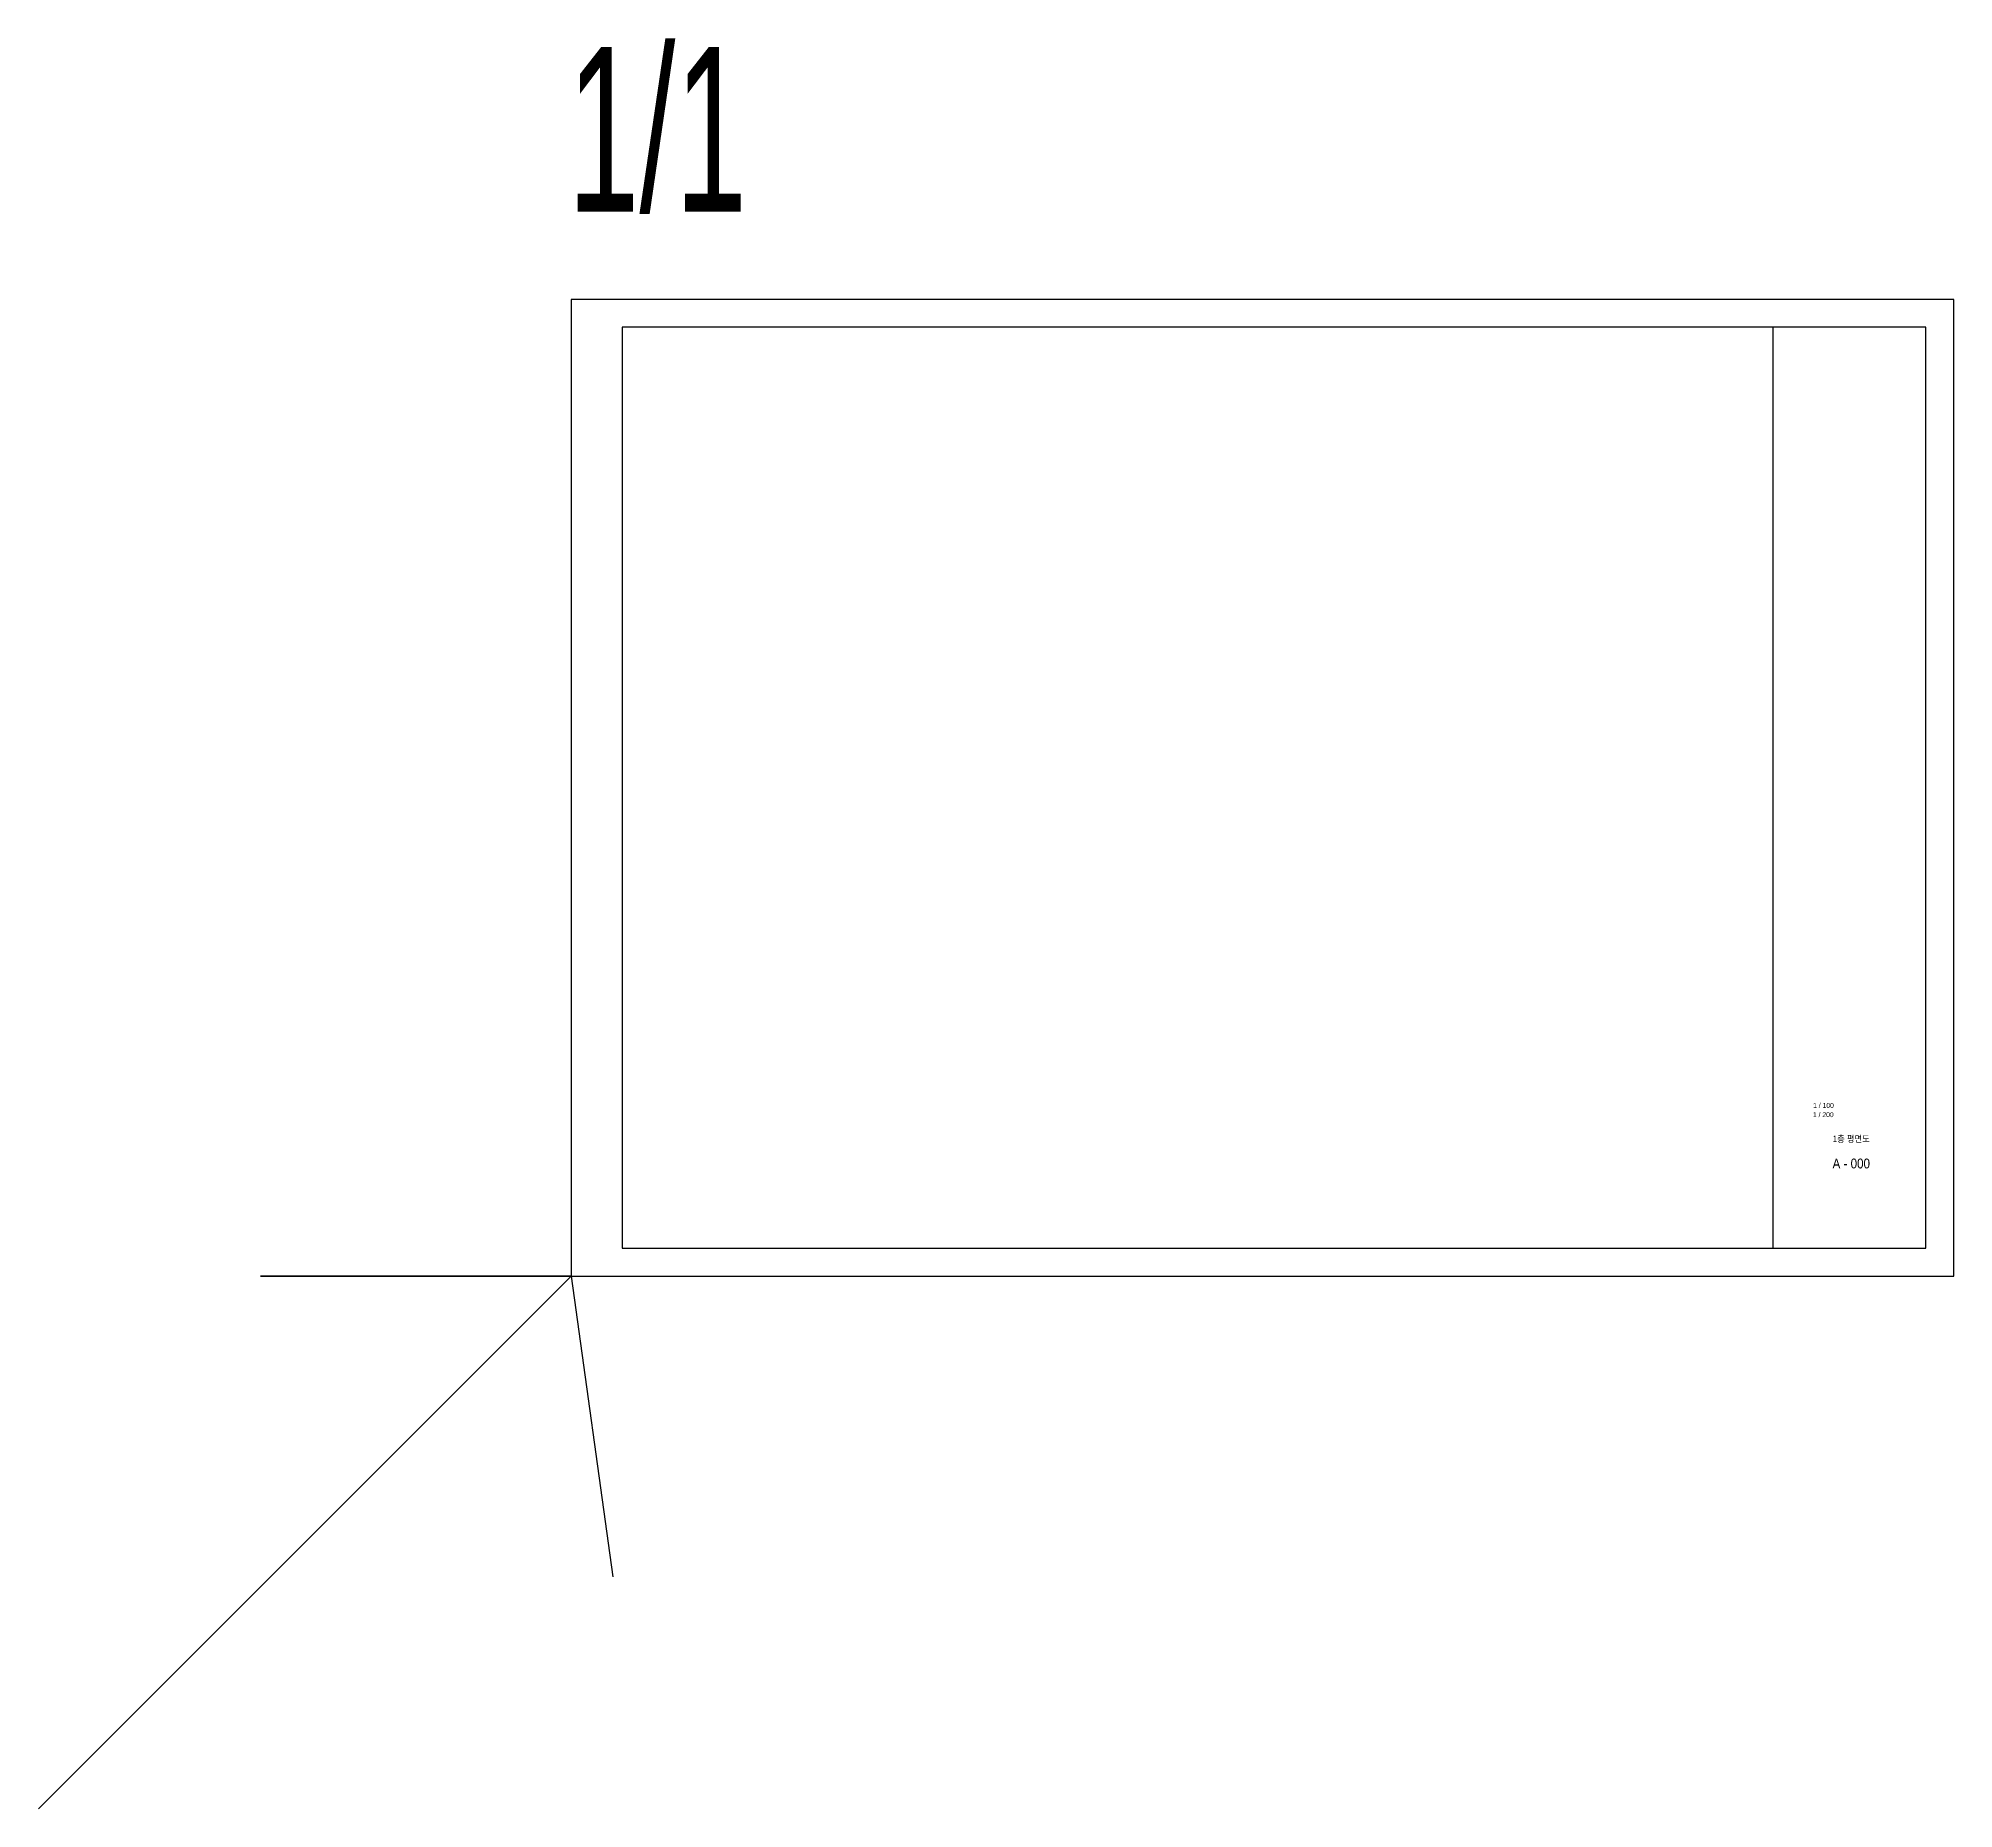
# Model space of a CAD drawing. Extents: x -324 to 841, y -324 to 753.
import ezdxf
from ezdxf.enums import TextEntityAlignment as Align

# ---------------------------------------------------------------- set-up
doc = ezdxf.new("R2010")
doc.units = 0
doc.header["$LTSCALE"] = 100
doc.header["$MEASUREMENT"] = 0
for name, color, linetype in [('A-TEXT-NOTE', 7, 'CONTINUOUS'), ('NOPLOT', 193, 'CONTINUOUS'), ('S-TEXT-NOTE', 7, 'CONTINUOUS')]:
    doc.layers.add(name, color=color, linetype=linetype)
doc.styles.add('Gtx', font='')
doc.styles.get('Gtx').set_extended_font_data('Dotum')

# ---------------------------------------------------------------- blocks, each defined once
blk = doc.blocks.new('실명')
at = {"layer": 'A-TEXT-NOTE', "color": 7, "style": 'Gtx'}
for tag, p in [('001', (-18.3, 8.8)), ('002', (-18.4, 3.2))]:
    blk.add_attdef(tag, p, '', height=3, dxfattribs=at)
at = {"layer": 'A-TEXT-NOTE', "style": 'Gtx'}
blk.add_attdef('003', text='', height=4, dxfattribs=at).set_placement((4.9, -9.5), align=Align.MIDDLE)
at = {"layer": 'A-TEXT-NOTE', "color": 7, "style": 'Gtx'}
blk.add_attdef('004', text='', height=6, dxfattribs=at).set_placement((4.9, -23.5), align=Align.MIDDLE_CENTER)

msp = doc.modelspace()

# ---------------------------------------------------------------- linework, layer by layer
at = {"layer": 'NOPLOT'}
msp.add_line((731, 577), (731, 17), dxfattribs=at)
for points in [[(0, 0), (841, 0), (841, 594), (0, 594)], [(31, 17), (824, 17), (824, 577), (31, 577)]]:
    msp.add_lwpolyline(points, close=True, dxfattribs=at)
msp.add_lwpolyline([(-324.1, -323.9), (0, 0), (-188.9, 0), (0, 0), (25.3, -182.8)], dxfattribs=at)

# ---------------------------------------------------------------- block references
at = {"layer": 'S-TEXT-NOTE'}
ref = msp.add_blockref('실명', (773.8, 95.3), dxfattribs=at)
ref.add_attrib('001', '1 / 100', (755.5, 102.3), dxfattribs={"layer": 'A-TEXT-NOTE', "color": 7, "height": 3, "style": 'Gtx', "width": 0.9})
ref.add_attrib('002', '1 / 200', (755.4, 96.7), dxfattribs={"layer": 'A-TEXT-NOTE', "color": 7, "height": 3, "style": 'Gtx', "width": 0.9})
ref.add_attrib('003', '1층 평면도', dxfattribs={"layer": 'A-TEXT-NOTE', "height": 4, "style": 'Gtx', "width": 0.9}).set_placement((778.7, 83.6), align=Align.MIDDLE)
ref.add_attrib('004', 'A - 000', dxfattribs={"layer": 'A-TEXT-NOTE', "color": 7, "height": 6, "style": 'Gtx', "width": 0.9}).set_placement((778.7, 68.5), align=Align.MIDDLE_CENTER)

# ---------------------------------------------------------------- texts
at = {"layer": 'A-TEXT-NOTE', "color": 3, "style": 'Gtx', "width": 0.6}
msp.add_text('1/1', height=100, dxfattribs=at).set_placement((-2.1, 697.4), align=Align.MIDDLE_LEFT)

doc.saveas('drawing.dxf')
